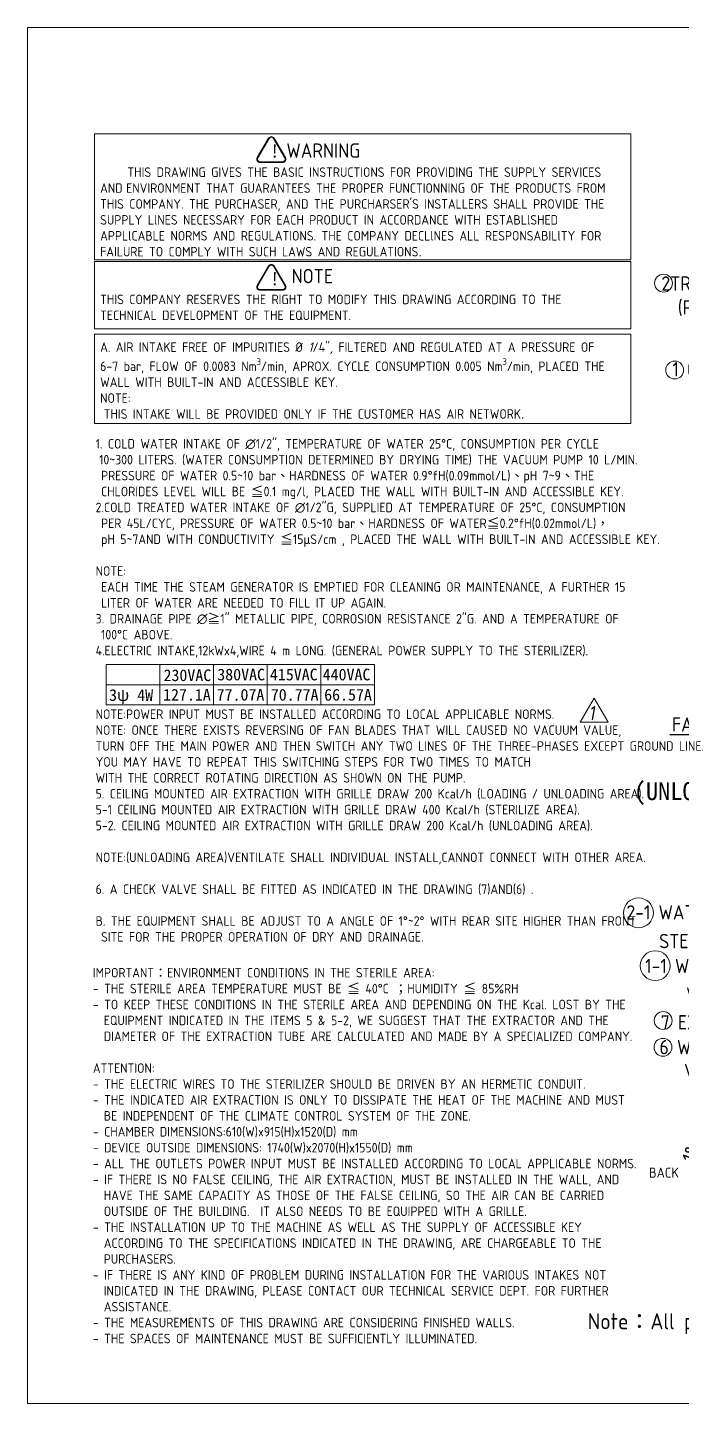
# Model space of a CAD drawing. Header units: millimetres. Extents: x 0 to 16408, y 0 to 11536.
# Drawn here: x 0 to 5484, y 0 to 11536 of the extents above; entities that cross this region are included whole.
import ezdxf

# ---------------------------------------------------------------- set-up
doc = ezdxf.new("R2010")
doc.units = ezdxf.units.MM
doc.header["$MEASUREMENT"] = 0
for name, color, linetype, lineweight in [('D', 3, 'Continuous', 13), ('F', 7, 'Continuous', 15), ('T', 4, 'Continuous', 15)]:
    doc.layers.add(name, color=color, linetype=linetype, lineweight=lineweight)
doc.styles.get("Standard").update_dxf_attribs({"font": 'KAIU.TTF'})
doc.styles.add('STU25', font='isocp2.shx')
doc.styles.add('Text', font='romans.shx', dxfattribs={"width": 0.8, "oblique": 10})
doc.dimstyles.new('STU25', dxfattribs={"dimscale": 50, "dimtxt": 2.5, "dimasz": 2, "dimexe": 0.6, "dimexo": 1, "dimgap": 1, "dimtad": 1, "dimdsep": 46, "dimtxsty": 'STU25', "dimcen": 2, "dimazin": 2, "dimtfac": 1, "dimtmove": 0, "dimatfit": 3, "dimfxl": 0, "dimtolj": 1, "dimtzin": 0, "dimarcsym": 0})
doc.dimstyles.new('STU25$7', dxfattribs={"dimscale": 50, "dimtxt": 2.5, "dimasz": 2, "dimexe": 1.25, "dimexo": 0.625, "dimgap": 1, "dimtad": 0, "dimdec": 4, "dimdsep": 46, "dimtxsty": 'STU25', "dimcen": 2.5, "dimazin": 2, "dimtfac": 1, "dimtdec": 4, "dimtmove": 0, "dimatfit": 3, "dimfxl": 0, "dimtolj": 1, "dimtzin": 0, "dimarcsym": 0})

# ---------------------------------------------------------------- blocks, each defined once
blk = doc.blocks.new('*D26')
at = {"layer": 'D', "color": 0, "linetype": 'Continuous', "lineweight": -2}
for start, end in [(162.371826444974, 170.1859132224869), (177.9999999999998, 180), (187.8140867775129, 195.6281735550258)]:
    blk.add_arc((6400.408230846631, 1919.270321061696), 733.8056166624359, start, end, dxfattribs=at)
at = {"layer": 'D', "color": 0}
for points in [[(5660.762940699425, 2046.064032007996), (5693.919279808805, 2042.633538169658), (5667.049628739102, 1944.879767760686)], [(5690.044339600416, 1820.638362309533), (5656.788475928568, 1818.367097782768), (5666.602614184196, 1919.270321061696)]]:
    blk.add_solid(points, dxfattribs=at)
at = {"layer": 'Defpoints', "color": 0}
for p in [(5499.408233126625, 1919.270321061696), (5499.957097981009, 1950.714767511082), (5666.652286951238, 1927.808344458122), (6400.408230846631, 1919.270321061696), (6400.408230846631, 1919.270321061696)]:
    blk.add_point(p, dxfattribs=at)
at = {"layer": 'D', "color": 0, "insert": (5598.499150789255, 2189.779145531282), "char_height": 125, "attachment_point": 5, "rotation": 71.35915242091244, "style": 'STU25'}
blk.add_mtext('1%%D-2%%D', dxfattribs=at)

msp = doc.modelspace()

# ---------------------------------------------------------------- hatches: boundary and pattern name
at = {"layer": 'D'}
h = msp.add_hatch(color=11, dxfattribs=at)
edge = h.paths.add_edge_path(flags=16)
edge.add_line((2064.005903290763, 10604.96812411548), (2157.900785248381, 10442.33741749083))
edge.add_arc((2138.848226350317, 10431.33741751637), 22, -90, 29.999999922652194, ccw=False)
edge.add_line((2138.848226350317, 10409.33741751637), (1951.058461883411, 10409.33741751636))
edge.add_arc((1951.058461883411, 10431.33741751636), 22, 149.9999999221582, 270, ccw=False)
edge.add_line((1932.005903014928, 10442.3374175419), (2025.900785524216, 10604.96812411548))
edge.add_arc((2044.953344407553, 10593.96812411548), 22, 30.000000000425075, 149.9999999995749, ccw=False)
edge = h.paths.add_edge_path()
edge.add_line((2068.769043015342, 10607.7181241091), (2162.663924972832, 10445.08741748444))
edge.add_arc((2138.848226350317, 10431.33741751637), 27.5, -90, 29.999999922647987, ccw=False)
edge.add_line((2138.848226350317, 10403.83741751637), (1951.058461883411, 10403.83741751636))
edge.add_arc((1951.058461883411, 10431.33741751636), 27.5, 149.9999999221594, 270, ccw=False)
edge.add_line((1927.242763297774, 10445.08741754829), (2021.13764580719, 10607.71812412187))
edge.add_arc((2044.953344407553, 10593.96812411548), 27.5, 30.000000000429623, 149.9999999995704, ccw=False)
h = msp.add_hatch(color=11, dxfattribs=at)
edge = h.paths.add_edge_path(flags=16)
edge.add_line((2064.005903290763, 9533.827512695454), (2157.900785248381, 9371.196806070799))
edge.add_arc((2138.848226350317, 9360.196806096345), 22, -90, 29.999999922652194, ccw=False)
edge.add_line((2138.848226350317, 9338.196806096345), (1951.058461883411, 9338.196806096337))
edge.add_arc((1951.058461883411, 9360.196806096337), 22, 149.9999999221582, 270, ccw=False)
edge.add_line((1932.005903014928, 9371.196806121876), (2025.900785524216, 9533.827512695454))
edge.add_arc((2044.953344407553, 9522.827512695454), 22, 30.000000000425075, 149.9999999995749, ccw=False)
edge = h.paths.add_edge_path()
edge.add_line((2068.769043015342, 9536.577512689077), (2162.663924972832, 9373.946806064418))
edge.add_arc((2138.848226350317, 9360.196806096345), 27.5, -90, 29.999999922647987, ccw=False)
edge.add_line((2138.848226350317, 9332.696806096345), (1951.058461883411, 9332.696806096337))
edge.add_arc((1951.058461883411, 9360.196806096337), 27.5, 149.9999999221594, 270, ccw=False)
edge.add_line((1927.242763297774, 9373.946806128264), (2021.13764580719, 9536.577512701842))
edge.add_arc((2044.953344407553, 9522.827512695454), 27.5, 30.000000000429623, 149.9999999995704, ccw=False)

# ---------------------------------------------------------------- linework, layer by layer
at = {"layer": 'D', "color": 11}
for p, q in [((2021.13764580719, 10607.71812412187), (1927.242763297774, 10445.08741754829)), ((2025.900785524216, 10604.96812411548), (1932.005903014928, 10442.3374175419)), ((2064.005903290763, 10604.96812411548), (2157.900785248381, 10442.33741749083)), ((2068.769043015342, 10607.7181241091), (2162.663924972832, 10445.08741748444)), ((1951.058461883411, 10409.33741751636), (2138.848226350317, 10409.33741751637)), ((1951.058461883411, 10403.83741751636), (2138.848226350317, 10403.83741751637)), ((2021.13764580719, 9536.577512701842), (1927.242763297774, 9373.946806128264)), ((2025.900785524216, 9533.827512695454), (1932.005903014928, 9371.196806121876)), ((2064.005903290763, 9533.827512695454), (2157.900785248381, 9371.196806070799)), ((2068.769043015342, 9536.577512689077), (2162.663924972832, 9373.946806064418)), ((1951.058461883411, 9338.196806096337), (2138.848226350317, 9338.196806096345)), ((1951.058461883411, 9332.696806096337), (2138.848226350317, 9332.696806096345))]:
    msp.add_line(p, q, dxfattribs=at)
at = {"layer": 'D'}
for p, q in [((660.2435212470737, 6196.355540414434), (660.2435212470737, 5856.355540414434)), ((660.2435212470737, 6196.355540414434), (2910.243521247074, 6196.355540414434)), ((1110.243521247074, 6196.355540414434), (1110.243521247074, 5856.355540414434)), ((1560.243521247074, 6196.355540414434), (1560.243521247074, 5856.355540414434)), ((2010.243521247074, 6196.355540414434), (2010.243521247074, 5856.355540414434)), ((2460.243521247074, 6196.355540414434), (2460.243521247074, 5856.355540414434)), ((2910.243521247074, 6196.355540414434), (2910.243521247074, 5856.355540414434)), ((660.2435212470737, 6026.355540414434), (2910.243521247074, 6026.355540414434)), ((660.2435212470737, 5856.355540414434), (2910.243521247074, 5856.355540414434))]:
    msp.add_line(p, q, dxfattribs=at)
at = {"layer": 'D', "color": 11}
for points in [[(562.461980711043, 10644.85488833656), (5059.512386954724, 10644.85488833656), (5059.512386954724, 9587.158836644583), (562.461980711043, 9587.158836644583)], [(562.4619807109266, 9573.532774581126), (5059.512386954724, 9573.532774581126), (5059.512386954841, 9010.49568075789), (562.461980711043, 9010.49568075789)], [(562.4619807109266, 8964.149504103352), (5059.512386954724, 8964.149504103352), (5059.512386954724, 8216.280655894367), (562.461980711043, 8216.280655894367)]]:
    msp.add_lwpolyline(points, close=True, dxfattribs=at)
at = {"layer": 'D'}
for centre, radius in [((5333.934158175674, 9392.454068449775), 75), ((5427.46110646681, 8664.536517791417), 75), ((5124.073101483045, 4113.655157773532), 125), ((5264.217103014027, 3670.398072888927), 125), ((5331.005597997731, 3210.441639872997), 75), ((5329.069875954448, 2986.032370150454), 75)]:
    msp.add_circle(centre, radius, dxfattribs=at)
at = {"layer": 'D', "color": 11}
for centre, radius, start, end in [((2044.953344407553, 10593.96812411548), 27.5, 30.00000000042954, 149.9999999995705), ((2044.953344407553, 10593.96812411548), 22, 30.00000000042507, 149.9999999995749), ((1951.058461883411, 10431.33741751636), 27.5, 149.9999999221594, 270), ((1951.058461883411, 10431.33741751636), 22, 149.9999999221582, 270), ((2138.848226350317, 10431.33741751637), 27.5, 270, 29.99999992264801), ((2138.848226350317, 10431.33741751637), 22, 270, 29.99999992265224), ((2044.953344407553, 9522.827512695454), 27.5, 30.00000000042954, 149.9999999995705), ((2044.953344407553, 9522.827512695454), 22, 30.00000000042507, 149.9999999995749), ((1951.058461883411, 9360.196806096337), 27.5, 149.9999999221594, 270), ((1951.058461883411, 9360.196806096337), 22, 149.9999999221582, 270), ((2138.848226350317, 9360.196806096345), 27.5, 270, 29.99999992264801), ((2138.848226350317, 9360.196806096345), 22, 270, 29.99999992265224)]:
    msp.add_arc(centre, radius, start, end, dxfattribs=at)
at = {"layer": 'F', "color": 6}
msp.add_lwpolyline([(0, 11536), (0, 0), (16408, 0), (16408, 11536)], close=True, dxfattribs=at)
at = {"layer": 'F', "color": 7}
msp.add_lwpolyline([(4752.093848429439, 5913.923947969894), (4635.749800466519, 5712.410145739838), (4868.43789639236, 5712.410145739838)], close=True, dxfattribs=at)

# ---------------------------------------------------------------- texts
at = {"layer": 'D', "color": 11, "attachment_point": 1, "style": 'STU25'}
for s, insert, char_height in [('{\\f標楷體|b0|i0|c136|p65;!}', (2035.811597375025, 10555.76537664944), 110), ('WARNING', (2171.670964796402, 10564.39937861183), 120), ('\\A1;\\P     THIS DRAWING GIVES THE BASIC INSTRUCTIONS FOR PROVIDING THE SUPPLY SERVICES \\PAND{\\f????|b0|i0|c0|p54; }ENVIRONMENT THAT GUARANTEES THE PROPER FUNCTIONNING OF THE PRODUCTS FROM \\PTHIS COMPANY. THE PURCHASER, AND THE PURCHARSER\'S INSTALLERS SHALL PROVIDE THE \\PSUPPLY LlNES NECESSARY FOR EACH PRODUCT IN ACCORDANCE WITH ESTABLlSHED \\PAPPLlCABLE NORMS AND REGULATIONS. THE COMPANY DECLlNES ALL RESPONSABILlTY FOR \\PFAILURE TO COMPLY WITH SUCH LAWS AND REGULATIONS{\\f????|b0|i0|c0|p54;.\\P\\P\\P}THIS COMPANY RESERVES THE RIGHT TO MODIFY THIS DRAWING ACCORDING TO THE \\PTECHNICAL DEVELOPMENT OF THE EQUIPMENT.\\P\\PA. AIR INTAKE FREE OF IMPURITIES %%C {\\fISOCP2|b0|i1|c0|p2;1}/4"{\\fISOCP2|b0|i1|c0|p2;, }FILTERED AND REGULATED AT A PRESSURE OF \\P6-7 bar, FLOW OF 0.0083 Nm{\\H0.7x;\\S3^ ;}/min, APROX. CYCLE CONSUMPTION 0.005 Nm{\\H0.7x;\\S3^ ;}/min, PLACED THE \\PWALL WITH BUILT-IN AND ACCESSIBLE KEY.\\PNOTE:\\P{\\f????|b0|i0|c0|p54; }THIS INTAKE WILL BE PROVIDED ONLY IF THE CUSTOMER HAS AIR NETWORK{\\fArial|b0|i0|c0|p34;.}', (609.240720142101, 10496.79227880251), 80), ('{\\f標楷體|b0|i0|c136|p65;!}', (2035.811597375025, 9484.624765229422), 110), ('NOTE', (2214.619292238916, 9511.9408760115), 120), ('{\\C3;2TREATEDWATER INTAKE\\P  (PIPE-END HIGH>650mm)}', (5316.088138491585, 9450.024300522864), 120), ('{\\C3;1 COLD WATER INTAKE\\P  (PIPE-END HIGH>450mm)}', (5408.181385740801, 8730.997094886865), 120), ('1. COLD WATER INTAKE OF ∅1/2", TEMPERATURE OF WATER 25°C, CONSUMPTION PER CYCLE \\P{\\Farsimp.shx; }{\\Fisocp.shx;10~300 LITERS. (WATER CONSUMPTION DETERMINED BY DRYING TIME) THE VACUUM PUMP 10 L/MIN. }\\P{\\Fisocp.shx; PRESSURE OF WATER 0.5~10 bar}{\\f標楷體|b0|i0|c136|p65;、}{\\Fisocp.shx;HARDNESS OF WATER 0.9°fH(0.09mmol/L)}{\\f標楷體|b0|i0|c136|p65;、}{\\Fisocp.shx;pH 7~9}{\\f標楷體|b0|i0|c136|p65;、}{\\Fisocp.shx;THE }\\P{\\Fisocp.shx; CHLORIDES LEVEL WILL BE }{\\f標楷體|b0|i0|c136|p65;≦}{\\Fisocp.shx;0.1 mg/l, PLACED THE WALL WITH BUILT-IN AND ACCESSIBLE KEY.}\\P{\\Fisocp.shx;2.COLD TREATED WATER INTAKE OF ∅1/2"G, SUPPLIED AT TEMPERATURE OF 25°C, CONSUMPTION }\\P{\\Fisocp.shx; PER 45L/CYC, PRESSURE OF WATER 0.5~10 bar}{\\f標楷體|b0|i0|c136|p65;、}{\\Fisocp.shx;HARDNESS OF WATER}{\\f標楷體|b0|i0|c136|p65;≦}{\\Fisocp.shx;0.2°fH(0.02mmol/L)}{\\f標楷體|b0|i0|c136|p65;，}\\P{\\Fisocp.shx; pH 5~7AND WITH CONDUCTIVITY }{\\f標楷體|b0|i0|c136|p65;≦}{\\Fisocp.shx;15μS/cm , PLACED THE WALL WITH BUILT-IN AND ACCESSIBLE KEY.}\\P{\\Fisocp.shx;}\\P{\\Fisocp.shx;NOTE:}\\P{\\Fisocp.shx; EACH TIME THE STEAM GENERATOR IS EMPTIED FOR CLEANING OR MAINTENANCE, A FURTHER 15 }\\P{\\Fisocp.shx; LITER OF WATER ARE NEEDED TO FILL IT UP AGAIN.}\\P{\\Fisocp.shx;3. DRAINAGE PIPE ∅}{\\f標楷體|b0|i0|c136|p65;≧}{\\Fisocp.shx;1" METALLIC PIPE, CORROSION RESISTANCE 2"G. AND A TEMPERATURE OF }\\P{\\Fisocp.shx; 100°C ABOVE.}\\P{\\Fisocp.shx;4.ELECTRIC INTAKE,12kWx4,WIRE 4 m LONG. (GENERAL POWER SUPPLY TO THE STERILIZER).}\\P{\\Fisocp.shx;}\\P{\\Fisocp.shx;}\\P{\\Fisocp.shx;}\\P{\\Fisocp.shx;NOTE:POWER INPUT MUST BE INSTALLED ACCORDING TO LOCAL APPLICABLE NORMS.}\\P{\\A1;NOTE: ONCE THERE EXISTS REVERSING OF FAN BLADES THAT WILL CAUSED NO VACUUM VALUE, }\\P{\\A1;TURN OFF THE MAIN POWER AND THEN SWITCH ANY TWO LINES OF THE THREE-PHASES EXCEPT GROUND LINE. }\\P{\\A1;YOU MAY HAVE TO REPEAT THIS SWITCHING STEPS FOR TWO TIMES TO MATCH }\\P{\\A1;WITH THE CORRECT ROTATING DIRECTION AS SHOWN ON THE PUMP. }\\P{\\A1;\\Fisocp.shx;5. CEILING MOUNTED AIR EXTRACTION WITH GRILLE DRAW 200 Kcal/h (LOADING / UNLOADING AREA).}\\P{\\A1;\\Fisocp.shx;5-1 CEILING MOUNTED AIR EXTRACTION WITH GRILLE DRAW 400 Kcal/h (STERILIZE AREA).}\\P{\\A1;\\Fisocp.shx;5-2. CEILING MOUNTED AIR EXTRACTION WITH GRILLE DRAW 200 Kcal/h (UNLOADING AREA).}\\P{\\A1;\\Fisocp.shx;}\\P{\\A1;\\Fisocp.shx;NOTE:(UNLOADING AREA)VENTILATE SHALL INDIVIDUAL INSTALL,CANNOT CONNECT WITH OTHER AREA.}\\P{\\A1;\\Fisocp.shx;}\\P{\\A1;\\Fisocp.shx;6. A CHECK VALVE SHALL BE FITTED AS INDICATED IN THE DRAWING (7)AND(6) .}\\P{\\A1;\\Fisocp.shx;}\\P{\\A1;\\Fisocp.shx;B. THE EQUIPMENT SHALL BE ADJUST TO A ANGLE OF 1°~2° WITH REAR SITE HIGHER THAN FRONT }\\P{\\A1;\\Fisocp.shx; SITE FOR THE PROPER OPERATION OF DRY AND DRAINAGE.}', (571.05933020667, 8086.059701120972), 80), ('{\\f標楷體|b0|i0|c136|p65;230VAC}', (1140.612303066882, 6154.405138812335), 98), ('{\\f標楷體|b0|i0|c136|p65;380VAC}', (1591.493248539569, 6160.590825003228), 98), ('{\\f標楷體|b0|i0|c136|p65;415VAC}', (2033.023194608191, 6160.590825003228), 98), ('{\\f標楷體|b0|i0|c136|p65;440VAC}', (2475.478467742301, 6160.590825003228), 98), ('{\\f標楷體|b0|i0|c136|p65;3ψ 4W}', (684.0519905849505, 5988.366360716702), 98), ('{\\f標楷體|b0|i0|c136|p65;127.1A}', (1136.925265840226, 5991.036138906717), 98), ('{\\f標楷體|b0|i0|c136|p65;77.07A}', (1586.009141642557, 5991.036138906717), 98), ('{\\f標楷體|b0|i0|c136|p65;70.77A}', (2040.365210359952, 5991.036138906717), 98), ('{\\f標楷體|b0|i0|c136|p65;66.57A}', (2487.906782405065, 5991.036138906717), 98), ('\\A1;{\\C3;2-1 WATER INLET OF \\P    STEAM GENERATO(%%c \\H0.7x;\\S1/2;\\H1.429x;")}', (5022.645264682476, 4177.526582953391), 120), ('\\A1;{\\C3;1-1 WATER INLET OF \\P     VACUUM PUMP(%%c \\H0.7x;\\S1/2;\\H1.429x;")}', (5179.976081940807, 3728.061069593672), 120), ('{\\Fisocp.shx|c1;IMPORTANT\\f標楷體|b0|i0|c136|p65;：\\Fisocp.shx|c1;ENVIRONMENT CONDITIONS IN THE STERILE AREA:\\P- THE STERILE AREA TEMPERATURE MUST BE \\f標楷體|b0|i0|c136|p65;≦\\Fisocp.shx|c1; 40%%DC \\f標楷體|b0|i0|c136|p65;；\\Fisocp.shx|c1;HUMIDITY \\f標楷體|b0|i0|c136|p65;≦\\Fisocp.shx|c1; 85%RH\\P- TO KEEP THESE CONDITIONS IN THE STERILE AREA AND DEPENDING ON THE Kcal. LOST BY THE \\P  EQUIPMENT INDICATED IN THE ITEMS 5 & 5-2, WE SUGGEST THAT THE EXTRACTOR AND THE \\P  DIAMETER OF THE EXTRACTION TUBE ARE CALCULATED AND MADE BY A SPECIALIZED COMPANY.\\P\\PATTENTION:\\P- THE ELECTRIC WIRES TO THE STERILIZER SHOULD BE DRIVEN BY AN HERMETIC CONDUIT.  \\P- THE INDICATED AIR EXTRACTION IS ONLY TO DISSIPATE THE HEAT OF THE MACHINE AND MUST \\P  BE INDEPENDENT OF THE CLIMATE CONTROL SYSTEM OF THE ZONE.\\P- CHAMBER DIMENSIONS:610(W)x915(H)x1520(D) mm\\P- DEVICE OUTSIDE DIMENSIONS: 1740(W)x2070(H)x1550(D) mm\\P- ALL THE OUTLETS POWER INPUT MUST BE INSTALLED ACCORDING TO LOCAL APPLICABLE NORMS.\\P- IF THERE IS NO FALSE CEILING, THE AIR EXTRACTION, MUST BE INSTALLED IN THE WALL, AND \\P  HAVE THE SAME CAPACITY AS THOSE OF THE FALSE CEILING, SO THE AIR CAN BE CARRIED \\P  OUTSIDE OF THE BUILDING.  IT ALSO NEEDS TO BE EQUIPPED WITH A GRILLE.\\P- THE INSTALLATION UP TO THE MACHINE AS WELL AS THE SUPPLY OF ACCESSIBLE KEY \\P  ACCORDING TO THE SPECIFICATIONS INDICATED IN THE DRAWING, ARE CHARGEABLE TO THE \\P  PURCHASERS. \\P- IF THERE IS ANY KIND OF PROBLEM DURING INSTALLATION FOR THE VARIOUS INTAKES NOT \\P  INDICATED IN THE DRAWING, PLEASE CONTACT OUR TECHNICAL SERVICE DEPT. FOR FURTHER \\P  ASSISTANCE.\\P- THE MEASUREMENTS OF THIS DRAWING ARE CONSIDERING FINISHED WALLS.\\P- THE SPACES OF MAINTENANCE MUST BE SUFFICIENTLY ILLUMINATED.}', (548.1359639636939, 3651.787333064326), 80), ('\\A1;{\\C3;7 EXHAUST PIPE(%%c \\H0.7x;\\S1/2;\\H1.429x;")}', (5310.189622617274, 3296.069178094383), 120), ('{\\C3;6 WATER OUTLET OF \\P   VACUUM PUMP(%%c 1")}', (5300.025377576158, 3047.896841948329), 120)]:
    msp.add_mtext(s, dxfattribs=dict(at, insert=insert, char_height=char_height))
at = {"layer": 'D', "color": 11, "attachment_point": 1}
for s, insert, char_height in [('{\\Fisocp2.shx;\\C3;FALSE CELILING LINE}', (5404.151920352269, 5753.175131273723), 120), ('{\\C3;(UNLOADING AREA)}', (5083.923632428565, 5209.000235827129), 150)]:
    msp.add_mtext(s, dxfattribs=dict(at, insert=insert, char_height=char_height))
at = {"layer": 'D', "linetype": 'Continuous', "insert": (5211.048154997698, 1977.800141357409), "char_height": 85, "width": 218.181, "attachment_point": 1}
msp.add_mtext('{\\Fisocp2.shx;BACK}', dxfattribs=at)
at = {"layer": 'D', "color": 0, "insert": (4698.210667517059, 756.9362203111684), "char_height": 135.0086692353641, "attachment_point": 1, "style": 'STU25'}
msp.add_mtext('Note{\\f標楷體|b0|i0|c136|p65;：}All parts should comply with RoHS.', dxfattribs=at)
at = {"layer": 'T', "lineweight": 20, "style": 'Text', "oblique": 10, "width": 0.7999999999999999}
msp.add_text('1', height=112, dxfattribs=at).set_placement((4691.781769897375, 5732.374591914225))

# ---------------------------------------------------------------- dimensions: what is measured, and where the dimension line sits
at = {"layer": 'D', "linetype": 'Continuous'}
dim = msp.add_angular_dim_2l(base=(5666.652286951238, 1927.808344458122), line1=((6400.408230846631, 1919.270321061696), (5499.408233126625, 1919.270321061696)), line2=((6400.408230846631, 1919.270321061696), (5499.957097981009, 1950.714767511082)), text='1%%D-2%%D', dimstyle='STU25', override={"dimtxsty": 'STU25'}, dxfattribs=at)
dim.commit()
dim.dimension.update_dxf_attribs({"geometry": '*D26', "text_midpoint": (5705.097487997784, 2153.820217510878), "dimtype": 162})

# ---------------------------------------------------------------- leaders
at = {"layer": 'D'}
msp.add_leader([(7409.635915410894, 6113.066429564796), (6842.346895461174, 5604.548636420783), (5385.921346467643, 5604.548636420783)], dimstyle='STU25$7', override={"dimgap": 1, "dimtad": 0}, dxfattribs=at)

doc.saveas('drawing.dxf')
